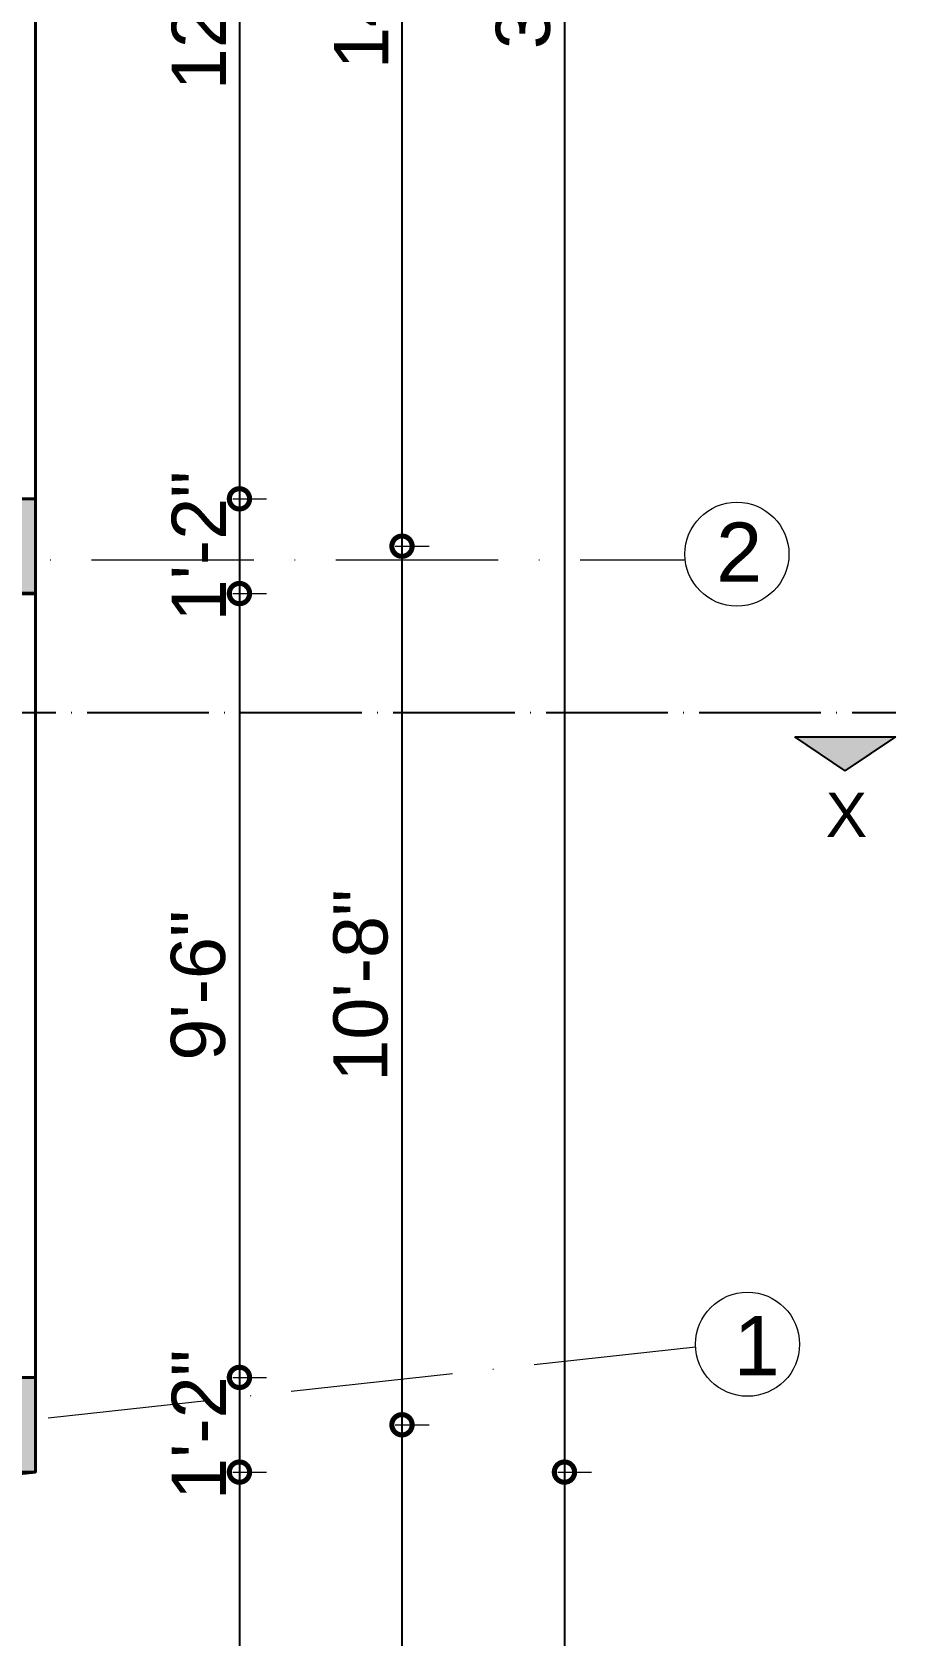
# Model space of a CAD drawing. Header units: inches. Extents: x -71 to 2682309, y -3332 to 801571.
# Drawn here: x 2656081.3 to 2656208.9, y 799661.4 to 799898.5 of the extents above; entities that cross this region are included whole.
import ezdxf

# ---------------------------------------------------------------- set-up
doc = ezdxf.new("R2010")
doc.units = ezdxf.units.IN
doc.header["$MEASUREMENT"] = 0
doc.header["$PDMODE"] = 99
for name, pattern in [('ACAD_ISO02W100', [15, 12, -3]), ('ACAD_ISO04W100', [30, 24, -3, 0, -3]), ('ACAD_ISO10W100', [18, 12, -3, 0, -3])]:
    doc.linetypes.add(name, pattern=pattern)
for name, color, linetype in [('Column & Beam', 7, 'Continuous'), ('HACTH', 7, 'Continuous'), ('lettring', 7, 'Continuous')]:
    doc.layers.add(name, color=color, linetype=linetype)
for name, color, linetype, lineweight in [('CONC. OUTLINE RA', 150, 'Continuous', 40), ('dimension EA', 251, 'Continuous', 5), ('elev 2', 20, 'Continuous', 25), ('HATCH RA', 8, 'Continuous', 9), ('Text', 7, 'Continuous', 20), ('TEXT RA', 254, 'Continuous', 20), ('TEXTURE EA', 8, 'ACAD_ISO10W100', 9), ('wall EA', 24, 'Continuous', 40), ('WALL RA', 42, 'Continuous', 50)]:
    doc.layers.add(name, color=color, linetype=linetype, lineweight=lineweight)
doc.styles.add('EAPL', font='arial.ttf', dxfattribs={"height": 8})
doc.styles.get("Standard").update_dxf_attribs({"font": 'arial.ttf'})
doc.dimstyles.new('EA Copy of 1-8', dxfattribs={"dimtxt": 8, "dimasz": 6, "dimexe": 4, "dimexo": 6, "dimgap": 2, "dimtad": 1, "dimdec": 0, "dimzin": 0, "dimdsep": 46, "dimlunit": 3, "dimtxsty": 'EAPL', "dimblk": 'DOTSMALL', "dimcen": -0.09, "dimdle": 6, "dimclrd": 256, "dimclre": 256, "dimclrt": 256, "dimadec": 0, "dimazin": 0, "dimtfac": 8, "dimtdec": 0, "dimtix": 1, "dimtmove": 0, "dimatfit": 3, "dimldrblk": 'OPEN30', "dimfxl": 1, "dimfxlon": 1, "dimtolj": 1, "dimtzin": 0, "dimlwd": -1, "dimlwe": -1, "dimarcsym": 0})

# ---------------------------------------------------------------- blocks, each defined once
blk = doc.blocks.new('COLUMN')
at = {"layer": 'HACTH', "lineweight": 30, "transparency": 33554541}
h = blk.add_hatch(color=256, dxfattribs=at)
h.dxf.hatch_style = 1
h.paths.add_polyline_path([(2659104.19, 784576.38), (2659090.19, 784576.38), (2659090.19, 784562.38), (2659104.19, 784562.38)])
at = {"layer": 'CONC. OUTLINE RA'}
blk.add_lwpolyline([(2659090.19, 784576.38), (2659104.19, 784576.38), (2659104.19, 784562.38), (2659090.19, 784562.38)], close=True, dxfattribs=at)
blk = doc.blocks.new('_DotSmall')
at = {"color": 0, "linetype": 'ByBlock', "const_width": 0.5}
blk.add_lwpolyline([(-0.0625, 0, 1), (0.0625, 0, 1)], format="xyb", close=True, dxfattribs=at)
blk = doc.blocks.new('*D386')
at = {"layer": 'Defpoints', "color": 0, "transparency": 16777216}
for p in [(2656067.81, 799690.16), (2656081.81, 799690.16), (2656081.81, 799636.36)]:
    blk.add_point(p, dxfattribs=at)
at = {"layer": 'dimension EA', "transparency": 16777216}
for p, q in [((2656067.81, 799637.36), (2656067.81, 799632.36)), ((2656081.81, 799637.36), (2656081.81, 799632.36)), ((2656067.81, 799636.36), (2656061.81, 799636.36)), ((2656067.81, 799636.36), (2656081.81, 799636.36)), ((2656081.81, 799636.36), (2656087.81, 799636.36))]:
    blk.add_line(p, q, dxfattribs=at)
at = {"layer": 'dimension EA', "transparency": 16777216, "xscale": 6, "yscale": 6, "zscale": 6}
blk.add_blockref('_DotSmall', (2656067.81, 799636.36), dxfattribs=at)
at = {"layer": 'dimension EA', "transparency": 16777216, "xscale": 6, "yscale": 6, "zscale": 6, "rotation": 180}
blk.add_blockref('_DotSmall', (2656081.81, 799636.36), dxfattribs=at)
at = {"layer": 'dimension EA', "transparency": 16777216, "insert": (2656074.81, 799642.38), "char_height": 8, "attachment_point": 5, "style": 'EAPL'}
blk.add_mtext('\\A1;1\'-2"', dxfattribs=at)
blk = doc.blocks.new('_Open30')
at = {"color": 0, "linetype": 'ByBlock', "lineweight": -2}
for p, q in [((-1, 0.268), (0, 0)), ((0, 0), (-1, -0.268)), ((0, 0), (-1, 0))]:
    blk.add_line(p, q, dxfattribs=at)
blk = doc.blocks.new('*D390')
at = {"layer": 'Defpoints', "color": 0, "transparency": 16777216}
for p in [(2656081.81, 799992.01), (2656081.81, 799822.52), (2656135.95, 799822.52)]:
    blk.add_point(p, dxfattribs=at)
at = {"layer": 'dimension EA', "transparency": 16777216}
for p, q in [((2656135.95, 799998.01), (2656135.95, 799816.52)), ((2656134.95, 799992.01), (2656139.95, 799992.01)), ((2656134.95, 799822.52), (2656139.95, 799822.52))]:
    blk.add_line(p, q, dxfattribs=at)
at = {"layer": 'dimension EA', "transparency": 16777216, "xscale": 6, "yscale": 6, "zscale": 6}
for p, rotation in [((2656135.95, 799992.01), 90), ((2656135.95, 799822.52), 270)]:
    blk.add_blockref('_DotSmall', p, dxfattribs=dict(at, rotation=rotation))
at = {"layer": 'dimension EA', "transparency": 16777216, "insert": (2656129.93, 799907.27), "char_height": 8, "attachment_point": 5, "rotation": 90, "style": 'EAPL'}
blk.add_mtext('\\A1;14\'-1"', dxfattribs=at)
blk = doc.blocks.new('*D391')
at = {"layer": 'Defpoints', "color": 0, "transparency": 16777216}
for p in [(2656081.81, 799822.52), (2656081.81, 799692.65), (2656135.95, 799692.65)]:
    blk.add_point(p, dxfattribs=at)
at = {"layer": 'dimension EA', "transparency": 16777216}
for p, q in [((2656135.95, 799828.52), (2656135.95, 799686.65)), ((2656134.95, 799822.52), (2656139.95, 799822.52)), ((2656134.95, 799692.65), (2656139.95, 799692.65))]:
    blk.add_line(p, q, dxfattribs=at)
at = {"layer": 'dimension EA', "transparency": 16777216, "xscale": 6, "yscale": 6, "zscale": 6}
for p, rotation in [((2656135.95, 799822.52), 90), ((2656135.95, 799692.65), 270)]:
    blk.add_blockref('_DotSmall', p, dxfattribs=dict(at, rotation=rotation))
at = {"layer": 'dimension EA', "transparency": 16777216, "insert": (2656129.86, 799757.59), "char_height": 8, "attachment_point": 5, "rotation": 90, "style": 'EAPL'}
blk.add_mtext('\\A1;10\'-8"', dxfattribs=at)
blk = doc.blocks.new('*D392')
at = {"layer": 'Defpoints', "color": 0, "transparency": 16777216}
for p in [(2656081.84, 800141.02), (2656081.81, 799685.65), (2656159.95, 799685.65)]:
    blk.add_point(p, dxfattribs=at)
at = {"layer": 'dimension EA', "transparency": 16777216}
for p, q in [((2656159.95, 800147.02), (2656159.95, 799679.65)), ((2656158.95, 800141.02), (2656163.95, 800141.02)), ((2656158.95, 799685.65), (2656163.95, 799685.65))]:
    blk.add_line(p, q, dxfattribs=at)
at = {"layer": 'dimension EA', "transparency": 16777216, "xscale": 6, "yscale": 6, "zscale": 6}
for p, rotation in [((2656159.95, 800141.02), 90), ((2656159.95, 799685.65), 270)]:
    blk.add_blockref('_DotSmall', p, dxfattribs=dict(at, rotation=rotation))
at = {"layer": 'dimension EA', "transparency": 16777216, "insert": (2656153.86, 799913.34), "char_height": 8, "attachment_point": 5, "rotation": 90, "style": 'EAPL'}
blk.add_mtext('\\A1;37\'-11"', dxfattribs=at)
blk = doc.blocks.new('*D396')
at = {"layer": 'Defpoints', "color": 0, "transparency": 16777216}
for p in [(2656081.81, 799985.01), (2656081.81, 799829.52), (2656111.94, 799829.52)]:
    blk.add_point(p, dxfattribs=at)
at = {"layer": 'dimension EA', "transparency": 16777216}
for p, q in [((2656111.94, 799991.01), (2656111.94, 799823.52)), ((2656110.94, 799985.01), (2656115.94, 799985.01)), ((2656110.94, 799829.52), (2656115.94, 799829.52))]:
    blk.add_line(p, q, dxfattribs=at)
at = {"layer": 'dimension EA', "transparency": 16777216, "xscale": 6, "yscale": 6, "zscale": 6}
for p, rotation in [((2656111.94, 799985.01), 90), ((2656111.94, 799829.52), 270)]:
    blk.add_blockref('_DotSmall', p, dxfattribs=dict(at, rotation=rotation))
at = {"layer": 'dimension EA', "transparency": 16777216, "insert": (2656105.93, 799907.27), "char_height": 8, "attachment_point": 5, "rotation": 90, "style": 'EAPL'}
blk.add_mtext('\\A1;12\'-11"', dxfattribs=at)
blk = doc.blocks.new('*D397')
at = {"layer": 'Defpoints', "color": 0, "transparency": 16777216}
for p in [(2656081.81, 799829.52), (2656081.81, 799815.52), (2656111.94, 799815.52)]:
    blk.add_point(p, dxfattribs=at)
at = {"layer": 'dimension EA', "transparency": 16777216}
for p, q in [((2656111.94, 799829.52), (2656111.94, 799835.52)), ((2656110.94, 799829.52), (2656115.94, 799829.52)), ((2656111.94, 799829.52), (2656111.94, 799815.52)), ((2656110.94, 799815.52), (2656115.94, 799815.52)), ((2656111.94, 799815.52), (2656111.94, 799809.52))]:
    blk.add_line(p, q, dxfattribs=at)
at = {"layer": 'dimension EA', "transparency": 16777216, "xscale": 6, "yscale": 6, "zscale": 6}
for p, rotation in [((2656111.94, 799829.52), 270), ((2656111.94, 799815.52), 90)]:
    blk.add_blockref('_DotSmall', p, dxfattribs=dict(at, rotation=rotation))
at = {"layer": 'dimension EA', "transparency": 16777216, "insert": (2656105.93, 799822.52), "char_height": 8, "attachment_point": 5, "rotation": 90, "style": 'EAPL'}
blk.add_mtext('\\A1;1\'-2"', dxfattribs=at)
blk = doc.blocks.new('*D398')
at = {"layer": 'Defpoints', "color": 0, "transparency": 16777216}
for p in [(2656081.81, 799815.52), (2656081.81, 799699.65), (2656111.94, 799699.65)]:
    blk.add_point(p, dxfattribs=at)
at = {"layer": 'dimension EA', "transparency": 16777216}
for p, q in [((2656111.94, 799821.52), (2656111.94, 799693.65)), ((2656110.94, 799815.52), (2656115.94, 799815.52)), ((2656110.94, 799699.65), (2656115.94, 799699.65))]:
    blk.add_line(p, q, dxfattribs=at)
at = {"layer": 'dimension EA', "transparency": 16777216, "xscale": 6, "yscale": 6, "zscale": 6}
for p, rotation in [((2656111.94, 799815.52), 90), ((2656111.94, 799699.65), 270)]:
    blk.add_blockref('_DotSmall', p, dxfattribs=dict(at, rotation=rotation))
at = {"layer": 'dimension EA', "transparency": 16777216, "insert": (2656105.86, 799757.59), "char_height": 8, "attachment_point": 5, "rotation": 90, "style": 'EAPL'}
blk.add_mtext('\\A1;9\'-6"', dxfattribs=at)
blk = doc.blocks.new('*D393')
at = {"layer": 'Defpoints', "color": 0, "transparency": 16777216}
for p in [(2656081.81, 799699.65), (2656081.81, 799685.65), (2656111.94, 799685.65)]:
    blk.add_point(p, dxfattribs=at)
at = {"layer": 'dimension EA', "transparency": 16777216}
for p, q in [((2656111.94, 799699.65), (2656111.94, 799705.65)), ((2656110.94, 799699.65), (2656115.94, 799699.65)), ((2656111.94, 799699.65), (2656111.94, 799685.65)), ((2656110.94, 799685.65), (2656115.94, 799685.65)), ((2656111.94, 799685.65), (2656111.94, 799679.65))]:
    blk.add_line(p, q, dxfattribs=at)
at = {"layer": 'dimension EA', "transparency": 16777216, "xscale": 6, "yscale": 6, "zscale": 6}
for p, rotation in [((2656111.94, 799699.65), 270), ((2656111.94, 799685.65), 90)]:
    blk.add_blockref('_DotSmall', p, dxfattribs=dict(at, rotation=rotation))
at = {"layer": 'dimension EA', "transparency": 16777216, "insert": (2656105.93, 799692.65), "char_height": 8, "attachment_point": 5, "rotation": 90, "style": 'EAPL'}
blk.add_mtext('\\A1;1\'-2"', dxfattribs=at)
blk = doc.blocks.new('*D618')
at = {"layer": 'Defpoints', "color": 0, "transparency": 16777216}
for p in [(2656081.81, 799685.65), (2655902.81, 799668.35), (2656081.81, 799587.62)]:
    blk.add_point(p, dxfattribs=at)
at = {"layer": 'lettring', "transparency": 16777216}
for p, q in [((2655896.81, 799587.62), (2656087.81, 799587.62)), ((2655902.81, 799588.62), (2655902.81, 799583.62)), ((2656081.81, 799588.62), (2656081.81, 799583.62))]:
    blk.add_line(p, q, dxfattribs=at)
at = {"layer": 'lettring', "transparency": 16777216, "xscale": 6, "yscale": 6, "zscale": 6, "rotation": 180}
blk.add_blockref('_DotSmall', (2655902.81, 799587.62), dxfattribs=at)
at = {"layer": 'lettring', "transparency": 16777216, "xscale": 6, "yscale": 6, "zscale": 6}
blk.add_blockref('_DotSmall', (2656081.81, 799587.62), dxfattribs=at)
at = {"layer": 'lettring', "transparency": 16777216, "insert": (2655992.31, 799593.64), "char_height": 8, "attachment_point": 5, "style": 'EAPL'}
blk.add_mtext('\\A1;14\'-11"', dxfattribs=at)

msp = doc.modelspace()

# ---------------------------------------------------------------- hatches: boundary and pattern name
at = {"layer": 'Column & Beam'}
h = msp.add_hatch(color=256, dxfattribs=at)
h.dxf.hatch_style = 1
h.paths.add_polyline_path([(2656208.91, 799794.36), (2656193.97, 799794.36), (2656201.44, 799789.31)])

# ---------------------------------------------------------------- linework, layer by layer
at = {"linetype": 'ACAD_ISO02W100'}
msp.add_line((2656081.81, 799815.52), (2656067.81, 799815.52), dxfattribs=at)
at = {"layer": 'Defpoints'}
for points in [[(2655675.05, 800409.96), (2656159.95, 800409.96), (2656159.95, 799587.62), (2655675.05, 799587.62)], [(2655699.79, 800385.22), (2656135.95, 800385.22), (2656135.95, 799612.36), (2655699.79, 799612.36)], [(2655723.79, 800361.22), (2656111.94, 800361.22), (2656111.94, 799636.36), (2655723.79, 799636.36)]]:
    msp.add_lwpolyline(points, close=True, dxfattribs=at)
at = {"layer": 'elev 2', "linetype": 'ACAD_ISO04W100', "ltscale": 0.75}
msp.add_line((2655637.43, 799797.96), (2656208.9, 799797.96), dxfattribs=at)
at = {"layer": 'elev 2'}
for p, q in [((2656193.97, 799794.36), (2656208.91, 799794.36)), ((2656201.44, 799789.31), (2656193.97, 799794.36)), ((2656201.44, 799789.31), (2656208.91, 799794.36))]:
    msp.add_line(p, q, dxfattribs=at)
at = {"layer": 'HATCH RA'}
msp.add_line((2656081.84, 799842.52), (2656081.81, 799842.52), dxfattribs=at)
at = {"layer": 'TEXTURE EA', "linetype": 'ACAD_ISO10W100', "ltscale": 2}
for p, q in [((2655656.87, 799820.52), (2656177.77, 799820.52)), ((2656179.31, 799704.11), (2655656.86, 799646.84))]:
    msp.add_line(p, q, dxfattribs=at)
at = {"layer": 'TEXTURE EA', "linetype": 'ByBlock', "ltscale": 2}
for centre in [(2656185.42, 799821.34), (2656186.99, 799704.55)]:
    msp.add_circle(centre, 7.69, dxfattribs=at)
at = {"layer": 'wall EA'}
for p, q in [((2656081.81, 799985.01), (2656081.81, 799829.52)), ((2656081.81, 799815.52), (2656081.81, 799699.65)), ((2656081.81, 799685.65), (2655916.81, 799668.35))]:
    msp.add_line(p, q, dxfattribs=at)
at = {"layer": 'WALL RA'}
msp.add_line((2656081.81, 799815.52), (2656067.81, 799815.52), dxfattribs=at)

# ---------------------------------------------------------------- block references
at = {"layer": 'HATCH RA', "lineweight": 30, "rotation": 270}
for p in [(1871505.43, 3458919.71), (1871505.43, 3458789.84)]:
    msp.add_blockref('COLUMN', p, dxfattribs=at)

# ---------------------------------------------------------------- texts
at = {"layer": 'Text', "insert": (2656198.54, 799786.11), "char_height": 6.57, "attachment_point": 1}
msp.add_mtext_dynamic_manual_height_columns('X', width=6.5733, gutter_width=32.87, heights=[0], dxfattribs=at)
at = {"layer": 'TEXT RA', "char_height": 8.76, "attachment_point": 1}
for s, insert in [('2', (2656182.36, 799826.02)), ('1', (2656184.93, 799708.73))]:
    msp.add_mtext_dynamic_manual_height_columns(s, width=8.7644, gutter_width=43.82, heights=[0], dxfattribs=dict(at, insert=insert))

# ---------------------------------------------------------------- dimensions: what is measured, and where the dimension line sits
at = {"layer": 'dimension EA'}
dim = msp.add_linear_dim(base=(2656159.95, 799685.65), p1=(2656081.84, 800141.02), p2=(2656081.81, 799685.65), angle=90, dimstyle='EA Copy of 1-8', dxfattribs=at)
dim.commit()
dim.dimension.update_dxf_attribs({"geometry": '*D392', "text_midpoint": (2656153.86, 799913.34)})
for base, p1, p2, picture, middle in [((2656135.95, 799822.52), (2656081.81, 799992.01), (2656081.81, 799822.52), '*D390', (2656129.93, 799907.27)), ((2656111.94, 799829.52), (2656081.81, 799985.01), (2656081.81, 799829.52), '*D396', (2656105.93, 799907.27)), ((2656111.94, 799815.52), (2656081.81, 799829.52), (2656081.81, 799815.52), '*D397', (2656105.93, 799822.52)), ((2656111.94, 799685.65), (2656081.81, 799699.65), (2656081.81, 799685.65), '*D393', (2656105.93, 799692.65))]:
    dim = msp.add_linear_dim(base=base, p1=p1, p2=p2, angle=90, dimstyle='EA Copy of 1-8', override={"dimtmove": 1}, dxfattribs=at)
    dim.commit()
    dim.dimension.update_dxf_attribs({"geometry": picture, "text_midpoint": middle})
for base, p1, p2, text, picture, middle in [((2656135.95, 799692.65), (2656081.81, 799822.52), (2656081.81, 799692.65), '10\'-8"', '*D391', (2656129.86, 799757.59)), ((2656111.94, 799699.65), (2656081.81, 799815.52), (2656081.81, 799699.65), '9\'-6"', '*D398', (2656105.86, 799757.59))]:
    dim = msp.add_linear_dim(base=base, p1=p1, p2=p2, angle=90, text=text, dimstyle='EA Copy of 1-8', override={"dimtmove": 1}, dxfattribs=at)
    dim.commit()
    dim.dimension.update_dxf_attribs({"geometry": picture, "text_midpoint": middle})
dim = msp.add_linear_dim(base=(2656081.81, 799636.36), p1=(2656067.81, 799690.16), p2=(2656081.81, 799690.16), dimstyle='EA Copy of 1-8', override={"dimtmove": 1}, dxfattribs=at)
dim.commit()
dim.dimension.update_dxf_attribs({"geometry": '*D386', "text_midpoint": (2656074.81, 799642.38)})
at = {"layer": 'lettring'}
dim = msp.add_linear_dim(base=(2656081.81, 799587.62), p1=(2655902.81, 799668.35), p2=(2656081.81, 799685.65), dimstyle='EA Copy of 1-8', dxfattribs=at)
dim.commit()
dim.dimension.update_dxf_attribs({"geometry": '*D618', "text_midpoint": (2655992.31, 799593.64)})

doc.saveas('drawing.dxf')
